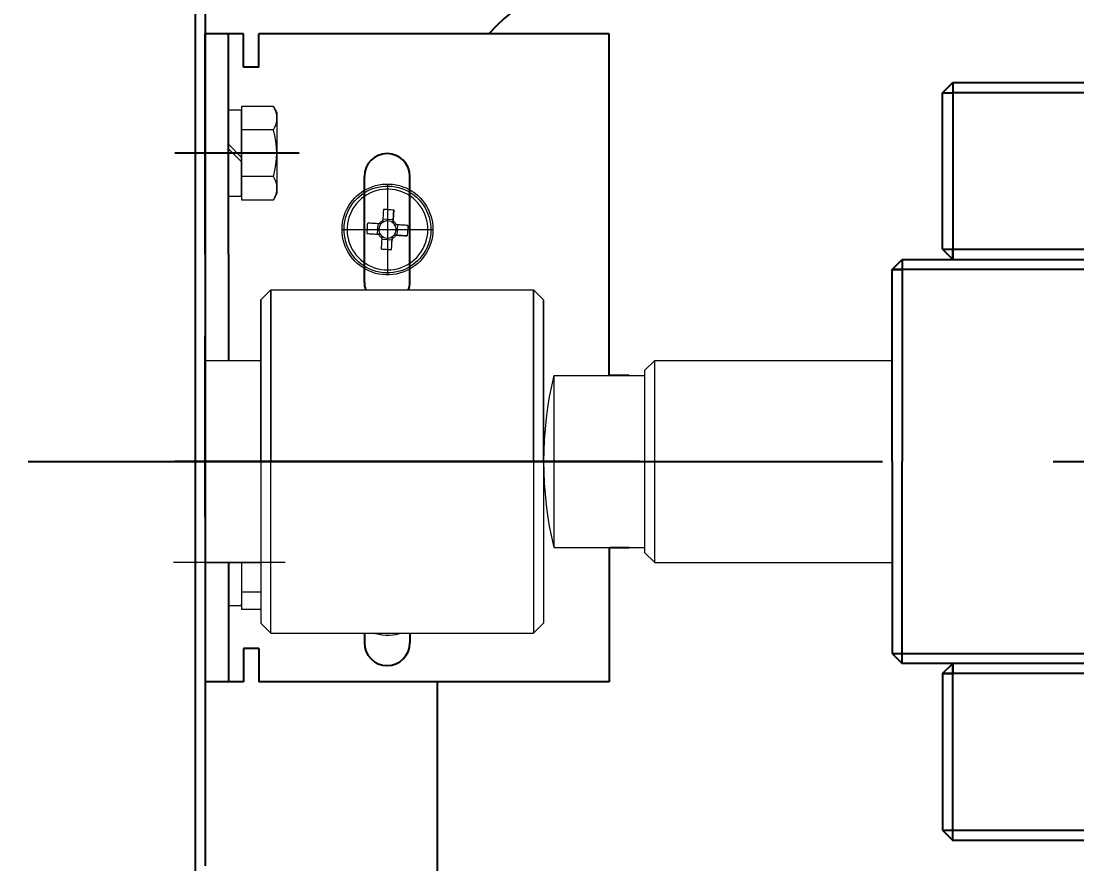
# Model space of a CAD drawing. Extents: x 4154 to 4364, y 2392 to 2546.
# Drawn here: x 4213.81 to 4222.05, y 2503.02 to 2509.6 of the extents above; entities that cross this region are included whole.
import ezdxf

# ---------------------------------------------------------------- set-up
doc = ezdxf.new("R2010")
doc.units = 0
doc.header["$LTSCALE"] = 1.5
doc.header["$MEASUREMENT"] = 0
doc.header["$PDSIZE"] = -1
doc.linetypes.add('CENTER', pattern=[10.16, 6.35, -1.27, 1.27, -1.27])
doc.linetypes.add('HIDDEN', pattern=[4.5, 3, -1.5])
doc.layers.get('0').update_dxf_attribs({"color": 2})
for name, color, linetype in [('1', 7, 'Continuous'), ('hl', 2, 'HIDDEN'), ('SL', 7, 'Continuous')]:
    doc.layers.add(name, color=color, linetype=linetype)
doc.styles.add('KWHS', font='ROMANS', dxfattribs={"bigfont": 'GHS'})
doc.styles.get("Standard").update_dxf_attribs({"font": 'romans.shx', "width": 0.9})
doc.dimstyles.get("Standard").update_dxf_attribs({"dimtxt": 0.18, "dimasz": 0.18, "dimexe": 0.18, "dimexo": 0.0625, "dimgap": 0.09, "dimtad": 0, "dimtih": 1, "dimtoh": 1, "dimdec": 4, "dimzin": 0, "dimdsep": 46, "dimtxsty": 'Standard', "dimcen": 0.09, "dimadec": 0, "dimazin": 0, "dimtfac": 1, "dimtdec": 4, "dimtofl": 0, "dimtmove": 0, "dimatfit": 0, "dimfxl": 1, "dimtolj": 1, "dimtzin": 0, "dimarcsym": 0})

# ---------------------------------------------------------------- blocks, each defined once
blk = doc.blocks.new('*D55')
at = {"layer": '1', "color": 1, "linetype": 'Continuous', "lineweight": 0}
for p, q in [((4171.6894, 2507.3688), (4171.6894, 2529.363)), ((4238.7834, 2507.3688), (4238.7834, 2529.363)), ((4173.1894, 2528.863), (4237.2834, 2528.863))]:
    blk.add_line(p, q, dxfattribs=at)
at = {"layer": '1', "color": 1, "linetype": 'Continuous'}
for points in [[(4173.1894, 2529.113), (4173.1894, 2528.613), (4171.6894, 2528.863)], [(4237.2834, 2529.113), (4237.2834, 2528.613), (4238.7834, 2528.863)]]:
    blk.add_solid(points, dxfattribs=at)
at = {"layer": 'Defpoints', "color": 0, "linetype": 'Continuous'}
for p in [(4238.7834, 2528.863), (4171.6894, 2506.8688), (4238.7834, 2506.8688)]:
    blk.add_point(p, dxfattribs=at)
at = {"layer": '1', "color": 1, "linetype": 'Continuous', "insert": (4205.2364, 2530.113), "char_height": 1.5, "attachment_point": 5, "style": 'KWHS'}
blk.add_mtext('\\A1;851', dxfattribs=at)

msp = doc.modelspace()

# ---------------------------------------------------------------- linework, layer by layer
at = {"color": 7, "linetype": 'Continuous'}
for p, q in [((4215.17045, 2509.79636), (4215.17045, 2509.41725)), ((4215.24929, 2509.69456), (4215.24929, 2509.31364)), ((4215.54889, 2509.496), (4215.24929, 2509.496)), ((4215.24929, 2507.77664), (4215.24929, 2509.496)), ((4215.43063, 2507.77664), (4215.43063, 2509.496)), ((4215.54889, 2509.23582), (4215.54889, 2509.496)), ((4218.40295, 2509.496), (4215.66715, 2509.496)), ((4215.66715, 2509.23582), (4215.66715, 2509.496)), ((4218.40295, 2506.96794), (4218.40295, 2509.496)), ((4215.17045, 2509.41725), (4215.17045, 2509.02503)), ((4215.24929, 2509.31364), (4215.24929, 2508.91977)), ((4215.66715, 2509.23582), (4215.54889, 2509.23582)), ((4221.00471, 2509.03694), (4221.08355, 2509.11579)), ((4221.00471, 2509.03694), (4221.08355, 2509.11579)), ((4221.08355, 2509.11579), (4225.26215, 2509.11579)), ((4221.08355, 2509.11579), (4221.08355, 2509.03694)), ((4221.08355, 2509.11579), (4221.08355, 2509.03694)), ((4215.17045, 2509.02503), (4215.17045, 2508.62126)), ((4221.00471, 2509.03694), (4221.08355, 2509.03694)), ((4221.00471, 2507.93379), (4221.00471, 2509.03694)), ((4221.00471, 2507.81489), (4221.00471, 2509.03694)), ((4221.00471, 2509.03694), (4221.08355, 2509.03694)), ((4225.26215, 2509.03694), (4221.08355, 2509.03694)), ((4221.08355, 2509.03694), (4221.08355, 2507.93379)), ((4221.08355, 2509.03694), (4221.08355, 2507.73605)), ((4215.24929, 2508.91977), (4215.24929, 2508.51455)), ((4215.17045, 2508.62126), (4215.17045, 2508.20758)), ((4215.24929, 2508.51455), (4215.24929, 2508.09965)), ((4216.49105, 2507.55632), (4216.49105, 2508.38415)), ((4216.84583, 2507.55632), (4216.84583, 2508.38415)), ((4215.17045, 2508.20758), (4215.17045, 2507.78565)), ((4215.24929, 2508.1145), (4215.24929, 2507.13687)), ((4215.24929, 2508.1145), (4215.24929, 2507.13687)), ((4215.24929, 2508.09965), (4215.24929, 2507.67678)), ((4215.17045, 2507.78565), (4215.17045, 2507.35717)), ((4215.24929, 2507.77664), (4215.24929, 2506.96794)), ((4215.43063, 2507.77664), (4215.43063, 2506.94765)), ((4221.00471, 2507.81489), (4221.08355, 2507.81489)), ((4221.00471, 2507.81489), (4221.08355, 2507.73605)), ((4221.08355, 2507.81489), (4225.26215, 2507.8149)), ((4221.08355, 2507.73605), (4221.08355, 2507.81489)), ((4220.61051, 2507.65721), (4220.68935, 2507.73605)), ((4220.68935, 2507.73605), (4225.26215, 2507.73606)), ((4220.68935, 2507.73605), (4220.68935, 2507.65721)), ((4215.24929, 2507.67678), (4215.24929, 2507.24767)), ((4220.61051, 2506.15923), (4220.61051, 2507.65721)), ((4220.61051, 2507.65721), (4220.68935, 2507.65721)), ((4225.34099, 2507.65722), (4220.61052, 2507.65722)), ((4220.68935, 2507.65721), (4220.68935, 2506.15923)), ((4215.17045, 2507.35717), (4215.17045, 2506.92387)), ((4215.24929, 2507.24767), (4215.24929, 2506.81409)), ((4215.24929, 2506.15923), (4215.24929, 2507.13687)), ((4215.24929, 2506.15923), (4215.24929, 2507.13687)), ((4215.24929, 2506.15923), (4215.24929, 2506.96794)), ((4215.24929, 2506.94765), (4215.24929, 2505.37082)), ((4215.24929, 2506.94765), (4215.24929, 2505.37082)), ((4218.40295, 2506.82939), (4218.40295, 2506.96794)), ((4218.40295, 2506.82939), (4218.40295, 2506.96794)), ((4215.17045, 2506.92387), (4215.17045, 2506.48749)), ((4215.24929, 2506.81409), (4215.24929, 2506.37782)), ((4218.55772, 2506.82939), (4218.40646, 2506.82939)), ((4215.24929, 2506.57808), (4215.24929, 2506.59286)), ((4215.24929, 2506.59286), (4215.24929, 2506.57808)), ((4215.24929, 2506.53476), (4215.24929, 2506.57808)), ((4215.24929, 2506.57808), (4215.24929, 2506.53476)), ((4215.24929, 2506.46585), (4215.24929, 2506.53476)), ((4215.24929, 2506.53476), (4215.24929, 2506.46585)), ((4215.17045, 2506.48749), (4215.17045, 2506.04978)), ((4215.24929, 2506.37605), (4215.24929, 2506.46585)), ((4215.24929, 2506.46585), (4215.24929, 2506.37605)), ((4215.24929, 2506.37782), (4215.24929, 2505.94065)), ((4215.24929, 2506.27146), (4215.24929, 2506.37605)), ((4215.24929, 2506.37605), (4215.24929, 2506.27146)), ((4215.24929, 2506.15923), (4215.24929, 2506.27146)), ((4215.24929, 2506.27146), (4215.24929, 2506.15923)), ((4215.24929, 2506.15923), (4215.24929, 2504.43988)), ((4215.24929, 2506.047), (4215.24929, 2506.15923)), ((4215.24929, 2506.15923), (4215.24929, 2506.047)), ((4220.61051, 2506.15923), (4220.61051, 2504.66126)), ((4220.68935, 2504.66126), (4220.68935, 2506.15923)), ((4215.17045, 2506.04978), (4215.17045, 2505.61252)), ((4215.24929, 2505.94242), (4215.24929, 2506.047)), ((4215.24929, 2506.047), (4215.24929, 2505.94242)), ((4215.24929, 2505.85261), (4215.24929, 2505.94242)), ((4215.24929, 2505.94242), (4215.24929, 2505.85261)), ((4215.24929, 2505.94065), (4215.24929, 2505.50438)), ((4215.24929, 2505.7837), (4215.24929, 2505.85261)), ((4215.24929, 2505.85261), (4215.24929, 2505.7837)), ((4215.24929, 2505.74038), (4215.24929, 2505.7837)), ((4215.24929, 2505.7837), (4215.24929, 2505.74038)), ((4215.24929, 2505.7256), (4215.24929, 2505.74038)), ((4215.24929, 2505.74038), (4215.24929, 2505.7256)), ((4215.17045, 2505.61252), (4215.17045, 2505.17746)), ((4215.24929, 2505.50438), (4215.24929, 2505.0708)), ((4218.40295, 2505.48908), (4218.40295, 2504.43988)), ((4218.40646, 2505.48908), (4218.55772, 2505.48908)), ((4215.43063, 2505.37082), (4215.43063, 2504.43988)), ((4215.17045, 2505.17746), (4215.17045, 2504.74635)), ((4215.24929, 2505.0708), (4215.24929, 2504.64169)), ((4216.49105, 2504.81893), (4216.49105, 2504.74403)), ((4216.49105, 2504.81893), (4216.49105, 2504.74403)), ((4216.84583, 2504.81893), (4216.84583, 2504.74403)), ((4216.84583, 2504.81893), (4216.84583, 2504.74403)), ((4215.17045, 2504.74635), (4215.17045, 2504.32093)), ((4215.24929, 2504.64169), (4215.24929, 2504.21882)), ((4215.54889, 2504.70005), (4215.54889, 2504.43988)), ((4215.66715, 2504.70005), (4215.54889, 2504.70005)), ((4215.66715, 2504.70005), (4215.66715, 2504.43988)), ((4220.61051, 2504.66126), (4220.68935, 2504.66126)), ((4220.61051, 2504.66126), (4220.68935, 2504.58242)), ((4220.68935, 2504.66126), (4225.34099, 2504.66125)), ((4220.68935, 2504.58242), (4220.68935, 2504.66126)), ((4225.26215, 2504.58241), (4220.68935, 2504.58242)), ((4221.00471, 2504.50358), (4221.08355, 2504.58242)), ((4221.08355, 2503.28153), (4221.08355, 2504.58242)), ((4221.08355, 2504.58242), (4221.08355, 2504.50358)), ((4225.26215, 2504.50357), (4221.00471, 2504.50358)), ((4221.00471, 2504.50358), (4221.08355, 2504.50358)), ((4221.00471, 2504.50358), (4221.00471, 2503.28153)), ((4215.54889, 2504.43988), (4215.24929, 2504.43988)), ((4218.40295, 2504.43988), (4215.66715, 2504.43988)), ((4217.06264, 2499.6154), (4217.06264, 2504.43988)), ((4215.17045, 2504.32093), (4215.17045, 2503.90292)), ((4215.24929, 2504.21882), (4215.24929, 2503.80392)), ((4215.17045, 2503.90292), (4215.17045, 2503.49399)), ((4215.24929, 2503.80392), (4215.24929, 2503.3987)), ((4215.17045, 2503.49399), (4215.17045, 2503.09579)), ((4215.24929, 2503.3987), (4215.24929, 2503.00483)), ((4221.00471, 2503.28153), (4221.08355, 2503.20268)), ((4221.00471, 2503.28153), (4221.08355, 2503.28153)), ((4221.08355, 2503.28153), (4225.26215, 2503.28153)), ((4221.08355, 2503.20268), (4221.08355, 2503.28153)), ((4225.26215, 2503.20268), (4221.08355, 2503.20268)), ((4215.17045, 2503.09579), (4215.17045, 2502.70993))]:
    msp.add_line(p, q, dxfattribs=at)
at = {"color": 7, "linetype": 'Continuous', "lineweight": 15}
for p, q in [((4215.78088, 2508.92983), (4215.53312, 2508.92983)), ((4215.53312, 2508.92983), (4215.53312, 2508.20151)), ((4215.78088, 2508.92983), (4215.80907, 2508.88103)), ((4215.53312, 2508.90074), (4215.43063, 2508.90074)), ((4215.43063, 2508.90074), (4215.43063, 2508.23059)), ((4215.53312, 2508.23059), (4215.53312, 2508.90074)), ((4215.80907, 2508.88103), (4215.80907, 2508.2503)), ((4215.78088, 2508.74776), (4215.53312, 2508.74776)), ((4215.53312, 2508.5315), (4215.43063, 2508.634)), ((4215.53312, 2508.49734), (4215.43063, 2508.59983)), ((4215.78088, 2508.38358), (4215.53312, 2508.38358)), ((4216.45623, 2508.25152), (4216.47845, 2508.26717)), ((4216.45623, 2508.25149), (4216.47845, 2508.26713)), ((4216.47845, 2508.26717), (4216.50181, 2508.28106)), ((4216.47845, 2508.26713), (4216.50181, 2508.28103)), ((4216.47893, 2508.24847), (4216.50142, 2508.26272)), ((4216.50142, 2508.26272), (4216.52496, 2508.27515)), ((4216.50181, 2508.28106), (4216.52616, 2508.29313)), ((4216.50181, 2508.28103), (4216.52616, 2508.2931)), ((4216.52496, 2508.27515), (4216.5494, 2508.2857)), ((4216.52616, 2508.29313), (4216.55137, 2508.3033)), ((4216.52616, 2508.2931), (4216.55137, 2508.30327)), ((4216.55706, 2508.2633), (4216.53349, 2508.253)), ((4216.55706, 2508.26321), (4216.53349, 2508.25292)), ((4216.5494, 2508.2857), (4216.57459, 2508.2943)), ((4216.55137, 2508.3033), (4216.57727, 2508.31151)), ((4216.55137, 2508.30327), (4216.57727, 2508.31148)), ((4216.5814, 2508.27165), (4216.55706, 2508.2633)), ((4216.5814, 2508.27156), (4216.55706, 2508.26321)), ((4216.57459, 2508.2943), (4216.60038, 2508.30089)), ((4216.57727, 2508.31151), (4216.60374, 2508.31772)), ((4216.57727, 2508.31148), (4216.60374, 2508.31768)), ((4216.60633, 2508.27798), (4216.5814, 2508.27165)), ((4216.60633, 2508.27789), (4216.5814, 2508.27156)), ((4216.60038, 2508.30089), (4216.62661, 2508.30544)), ((4216.60374, 2508.31772), (4216.63059, 2508.32188)), ((4216.60374, 2508.31768), (4216.63059, 2508.32184)), ((4216.6317, 2508.28226), (4216.60633, 2508.27798)), ((4216.6317, 2508.28217), (4216.60633, 2508.27789)), ((4216.62661, 2508.30544), (4216.65311, 2508.30792)), ((4216.63059, 2508.32188), (4216.65769, 2508.32397)), ((4216.63059, 2508.32184), (4216.65769, 2508.32393)), ((4216.65733, 2508.28445), (4216.6317, 2508.28226)), ((4216.65733, 2508.28436), (4216.6317, 2508.28217)), ((4216.65311, 2508.30792), (4216.67973, 2508.30832)), ((4216.68306, 2508.28455), (4216.65733, 2508.28445)), ((4216.68306, 2508.28446), (4216.65733, 2508.28436)), ((4216.65769, 2508.32397), (4216.68487, 2508.32398)), ((4216.65769, 2508.32393), (4216.68487, 2508.32394)), ((4216.67973, 2508.30832), (4216.70629, 2508.30662)), ((4216.70871, 2508.28255), (4216.68306, 2508.28455)), ((4216.70871, 2508.28247), (4216.68306, 2508.28446)), ((4216.68487, 2508.32398), (4216.71197, 2508.32191)), ((4216.68487, 2508.32394), (4216.71197, 2508.32187)), ((4216.70629, 2508.30662), (4216.73264, 2508.30284)), ((4216.73411, 2508.27847), (4216.70871, 2508.28255)), ((4216.73411, 2508.27839), (4216.70871, 2508.28247)), ((4216.71197, 2508.32191), (4216.73883, 2508.31777)), ((4216.71197, 2508.32187), (4216.73883, 2508.31774)), ((4216.73264, 2508.30284), (4216.75862, 2508.29701)), ((4216.75909, 2508.27233), (4216.73411, 2508.27847)), ((4216.75909, 2508.27225), (4216.73411, 2508.27839)), ((4216.73883, 2508.31777), (4216.7653, 2508.31159)), ((4216.73883, 2508.31774), (4216.7653, 2508.31155)), ((4216.75862, 2508.29701), (4216.78405, 2508.28916)), ((4216.78349, 2508.26418), (4216.75909, 2508.27233)), ((4216.78349, 2508.26409), (4216.75909, 2508.27225)), ((4216.7653, 2508.31159), (4216.79121, 2508.3034)), ((4216.7653, 2508.31155), (4216.79121, 2508.30336)), ((4216.80715, 2508.25406), (4216.78349, 2508.26418)), ((4216.80715, 2508.25398), (4216.78349, 2508.26409)), ((4216.78405, 2508.28916), (4216.80879, 2508.27934)), ((4216.79121, 2508.3034), (4216.81642, 2508.29325)), ((4216.79121, 2508.30336), (4216.81642, 2508.29321)), ((4216.80879, 2508.27934), (4216.83269, 2508.26761)), ((4216.81642, 2508.29325), (4216.84079, 2508.2812)), ((4216.81642, 2508.29321), (4216.84079, 2508.28116)), ((4216.83269, 2508.26761), (4216.85559, 2508.25403)), ((4216.84079, 2508.2812), (4216.86415, 2508.26732)), ((4216.84079, 2508.28116), (4216.86415, 2508.26728)), ((4216.86415, 2508.26732), (4216.88639, 2508.25169)), ((4216.86415, 2508.26728), (4216.88639, 2508.25166)), ((4215.43063, 2508.23059), (4215.53312, 2508.23059)), ((4215.53312, 2508.20151), (4215.78088, 2508.20151)), ((4215.80907, 2508.2503), (4215.78088, 2508.20151)), ((4216.38115, 2508.17345), (4216.39762, 2508.19507)), ((4216.38115, 2508.17341), (4216.39762, 2508.19504)), ((4216.39762, 2508.19507), (4216.41569, 2508.21537)), ((4216.39762, 2508.19504), (4216.41569, 2508.21533)), ((4216.40211, 2508.17533), (4216.4191, 2508.19583)), ((4216.41569, 2508.21537), (4216.43527, 2508.23422)), ((4216.41569, 2508.21533), (4216.43527, 2508.23419)), ((4216.4191, 2508.19583), (4216.43765, 2508.21493)), ((4216.44984, 2508.1938), (4216.43228, 2508.175)), ((4216.44984, 2508.19372), (4216.43228, 2508.17491)), ((4216.43527, 2508.23422), (4216.45623, 2508.25152)), ((4216.43527, 2508.23419), (4216.45623, 2508.25149)), ((4216.43765, 2508.21493), (4216.45763, 2508.23251)), ((4216.46886, 2508.21112), (4216.44984, 2508.1938)), ((4216.46886, 2508.21103), (4216.44984, 2508.19372)), ((4216.45763, 2508.23251), (4216.47893, 2508.24847)), ((4216.48924, 2508.22682), (4216.46886, 2508.21112)), ((4216.48924, 2508.22674), (4216.46886, 2508.21103)), ((4216.51083, 2508.24082), (4216.48924, 2508.22682)), ((4216.51083, 2508.24073), (4216.48924, 2508.22674)), ((4216.53349, 2508.253), (4216.51083, 2508.24082)), ((4216.53349, 2508.25292), (4216.51083, 2508.24073)), ((4216.8299, 2508.24205), (4216.80715, 2508.25406)), ((4216.8299, 2508.24197), (4216.80715, 2508.25398)), ((4216.8516, 2508.22823), (4216.8299, 2508.24205)), ((4216.8516, 2508.22814), (4216.8299, 2508.24197)), ((4216.87209, 2508.21268), (4216.8516, 2508.22823)), ((4216.87209, 2508.21259), (4216.8516, 2508.22814)), ((4216.85559, 2508.25403), (4216.87735, 2508.23871)), ((4216.89125, 2508.19552), (4216.87209, 2508.21268)), ((4216.89125, 2508.19543), (4216.87209, 2508.21259)), ((4216.87735, 2508.23871), (4216.89785, 2508.22172)), ((4216.88639, 2508.25169), (4216.90736, 2508.23441)), ((4216.88639, 2508.25166), (4216.90736, 2508.23437)), ((4216.90895, 2508.17684), (4216.89125, 2508.19552)), ((4216.90895, 2508.17676), (4216.89125, 2508.19543)), ((4216.89785, 2508.22172), (4216.91694, 2508.20318)), ((4216.90736, 2508.23441), (4216.92695, 2508.21557)), ((4216.90736, 2508.23437), (4216.92695, 2508.21553)), ((4216.92507, 2508.15679), (4216.90895, 2508.17684)), ((4216.92507, 2508.15671), (4216.90895, 2508.17676)), ((4216.91694, 2508.20318), (4216.93453, 2508.18319)), ((4216.92695, 2508.21557), (4216.94504, 2508.19528)), ((4216.92695, 2508.21553), (4216.94504, 2508.19525)), ((4216.93453, 2508.18319), (4216.95049, 2508.16189)), ((4216.94504, 2508.19528), (4216.96153, 2508.17368)), ((4216.94504, 2508.19525), (4216.96153, 2508.17364)), ((4216.33313, 2508.07636), (4216.3423, 2508.10194)), ((4216.33313, 2508.07633), (4216.3423, 2508.10191)), ((4216.3423, 2508.10194), (4216.35341, 2508.12675)), ((4216.3423, 2508.10191), (4216.35341, 2508.12671)), ((4216.35166, 2508.08203), (4216.36148, 2508.10678)), ((4216.35341, 2508.12675), (4216.36639, 2508.15063)), ((4216.35341, 2508.12671), (4216.36639, 2508.1506)), ((4216.36148, 2508.10678), (4216.37322, 2508.13067)), ((4216.36639, 2508.15063), (4216.38115, 2508.17345)), ((4216.36639, 2508.1506), (4216.38115, 2508.17341)), ((4216.37322, 2508.13067), (4216.38679, 2508.15357)), ((4216.38958, 2508.11091), (4216.37899, 2508.08747)), ((4216.38958, 2508.11082), (4216.37899, 2508.08738)), ((4216.38679, 2508.15357), (4216.40211, 2508.17533)), ((4216.40206, 2508.13341), (4216.38958, 2508.11091)), ((4216.40206, 2508.13332), (4216.38958, 2508.11082)), ((4216.41632, 2508.15482), (4216.40206, 2508.13341)), ((4216.41632, 2508.15473), (4216.40206, 2508.13332)), ((4216.43228, 2508.175), (4216.41632, 2508.15482)), ((4216.43228, 2508.17491), (4216.41632, 2508.15473)), ((4216.63798, 2508.09524), (4216.63735, 2508.08426)), ((4216.63861, 2508.10615), (4216.63798, 2508.09524)), ((4216.63923, 2508.117), (4216.63861, 2508.10615)), ((4216.63985, 2508.12778), (4216.63923, 2508.117)), ((4216.63985, 2508.12778), (4216.64998, 2508.12751)), ((4216.64998, 2508.12751), (4216.66013, 2508.12716)), ((4216.66013, 2508.12716), (4216.67028, 2508.12671)), ((4216.67028, 2508.12671), (4216.68042, 2508.12618)), ((4216.68042, 2508.12618), (4216.69057, 2508.12555)), ((4216.69057, 2508.12555), (4216.7007, 2508.12483)), ((4216.7007, 2508.12483), (4216.71082, 2508.12402)), ((4216.71082, 2508.12402), (4216.72092, 2508.12313)), ((4216.72092, 2508.12313), (4216.7164, 2508.04443)), ((4216.71905, 2508.09058), (4216.71968, 2508.1015)), ((4216.71968, 2508.1015), (4216.7203, 2508.11235)), ((4216.7203, 2508.11235), (4216.72092, 2508.12313)), ((4216.9395, 2508.13549), (4216.92507, 2508.15679)), ((4216.9395, 2508.13541), (4216.92507, 2508.15671)), ((4216.95215, 2508.11309), (4216.9395, 2508.13549)), ((4216.95215, 2508.113), (4216.9395, 2508.13541)), ((4216.95049, 2508.16189), (4216.96473, 2508.1394)), ((4216.96293, 2508.08973), (4216.95215, 2508.11309)), ((4216.96293, 2508.08964), (4216.95215, 2508.113)), ((4216.96153, 2508.17368), (4216.97631, 2508.15087)), ((4216.96153, 2508.17364), (4216.97631, 2508.15083)), ((4216.96473, 2508.1394), (4216.97717, 2508.11586)), ((4216.97631, 2508.15087), (4216.9893, 2508.127)), ((4216.97631, 2508.15083), (4216.9893, 2508.12696)), ((4216.97717, 2508.11586), (4216.98772, 2508.09142)), ((4216.9893, 2508.127), (4217.00043, 2508.1022)), ((4216.9893, 2508.12696), (4217.00043, 2508.10217)), ((4217.00043, 2508.1022), (4217.00963, 2508.07663)), ((4217.00043, 2508.10217), (4217.00963, 2508.07659)), ((4216.31766, 2507.99647), (4216.32077, 2508.02347)), ((4216.31766, 2507.99643), (4216.32077, 2508.02343)), ((4216.32077, 2508.02347), (4216.32593, 2508.05015)), ((4216.32077, 2508.02343), (4216.32593, 2508.05012)), ((4216.32593, 2508.05015), (4216.33313, 2508.07636)), ((4216.32593, 2508.05012), (4216.33313, 2508.07633)), ((4216.3342, 2508.00428), (4216.33798, 2508.03063)), ((4216.33798, 2508.03063), (4216.34381, 2508.0566)), ((4216.34381, 2508.0566), (4216.35166, 2508.08203)), ((4216.35909, 2508.01307), (4216.35657, 2507.98747)), ((4216.35909, 2508.01298), (4216.35657, 2507.98738)), ((4216.36369, 2508.03838), (4216.35909, 2508.01307)), ((4216.36369, 2508.0383), (4216.35909, 2508.01298)), ((4216.37034, 2508.06324), (4216.36369, 2508.03838)), ((4216.37034, 2508.06315), (4216.36369, 2508.0383)), ((4216.37899, 2508.08747), (4216.37034, 2508.06324)), ((4216.37899, 2508.08738), (4216.37034, 2508.06315)), ((4216.51664, 2508.00864), (4216.51754, 2508.01874)), ((4216.52831, 2508.01812), (4216.51754, 2508.01874)), ((4216.53916, 2508.0175), (4216.52831, 2508.01812)), ((4216.55007, 2508.01687), (4216.53916, 2508.0175)), ((4216.56105, 2508.01624), (4216.55007, 2508.01687)), ((4216.57208, 2508.0156), (4216.56105, 2508.01624)), ((4216.58315, 2508.01497), (4216.57208, 2508.0156)), ((4216.59428, 2508.01433), (4216.58315, 2508.01497)), ((4216.59634, 2508.01421), (4216.59169, 2507.93326)), ((4216.60544, 2508.01369), (4216.59428, 2508.01433)), ((4216.60834, 2508.01772), (4216.60544, 2508.01369)), ((4216.60709, 2508.01361), (4216.60544, 2508.01369)), ((4216.61933, 2508.01301), (4216.60709, 2508.01361)), ((4216.61149, 2508.02156), (4216.60834, 2508.01772)), ((4216.61487, 2508.0252), (4216.61149, 2508.02156)), ((4216.62042, 2508.01295), (4216.61404, 2508.00413)), ((4216.61848, 2508.02862), (4216.61487, 2508.0252)), ((4216.62229, 2508.03181), (4216.61848, 2508.02862)), ((4216.62042, 2508.01295), (4216.61933, 2508.01301)), ((4216.62192, 2508.01466), (4216.62042, 2508.01295)), ((4216.62349, 2508.01631), (4216.62192, 2508.01466)), ((4216.62629, 2508.03475), (4216.62229, 2508.03181)), ((4216.6251, 2508.0179), (4216.62349, 2508.01631)), ((4216.62677, 2508.01944), (4216.6251, 2508.0179)), ((4216.63047, 2508.03744), (4216.62629, 2508.03475)), ((4216.62849, 2508.02092), (4216.62677, 2508.01944)), ((4216.63026, 2508.02235), (4216.62849, 2508.02092)), ((4216.63208, 2508.02371), (4216.63026, 2508.02235)), ((4216.6348, 2508.03986), (4216.63047, 2508.03744)), ((4216.63394, 2508.02501), (4216.63208, 2508.02371)), ((4216.64344, 2508.03034), (4216.63394, 2508.02501)), ((4216.63401, 2508.02609), (4216.63394, 2508.02501)), ((4216.63471, 2508.03823), (4216.63401, 2508.02609)), ((4216.6348, 2508.03986), (4216.63471, 2508.03823)), ((4216.63544, 2508.05103), (4216.6348, 2508.03986)), ((4216.7164, 2508.04443), (4216.63533, 2508.04908)), ((4216.63608, 2508.06215), (4216.63544, 2508.05103)), ((4216.63672, 2508.07323), (4216.63608, 2508.06215)), ((4216.63735, 2508.08426), (4216.63672, 2508.07323)), ((4216.65367, 2508.03406), (4216.64344, 2508.03034)), ((4216.66438, 2508.03608), (4216.65367, 2508.03406)), ((4216.67526, 2508.03634), (4216.66438, 2508.03608)), ((4216.68605, 2508.03484), (4216.67526, 2508.03634)), ((4216.69645, 2508.03161), (4216.68605, 2508.03484)), ((4216.70619, 2508.02674), (4216.69645, 2508.03161)), ((4216.71502, 2508.02036), (4216.70619, 2508.02674)), ((4216.7164, 2508.04443), (4216.71502, 2508.02036)), ((4216.71502, 2508.02036), (4216.71508, 2508.02144)), ((4216.71672, 2508.01885), (4216.71502, 2508.02036)), ((4216.71508, 2508.02144), (4216.71578, 2508.03358)), ((4216.71578, 2508.03358), (4216.71588, 2508.03521)), ((4216.71588, 2508.03521), (4216.71652, 2508.04637)), ((4216.71991, 2508.03231), (4216.71588, 2508.03521)), ((4216.71652, 2508.04637), (4216.71715, 2508.0575)), ((4216.71837, 2508.01729), (4216.71672, 2508.01885)), ((4216.71715, 2508.0575), (4216.71779, 2508.06858)), ((4216.71779, 2508.06858), (4216.71842, 2508.07961)), ((4216.71996, 2508.01567), (4216.71837, 2508.01729)), ((4216.71842, 2508.07961), (4216.71905, 2508.09058)), ((4216.72375, 2508.02916), (4216.71991, 2508.03231)), ((4216.7215, 2508.01401), (4216.71996, 2508.01567)), ((4216.72298, 2508.01228), (4216.7215, 2508.01401)), ((4216.72441, 2508.01051), (4216.72298, 2508.01228)), ((4216.72739, 2508.02578), (4216.72375, 2508.02916)), ((4216.73081, 2508.02217), (4216.72739, 2508.02578)), ((4216.734, 2508.01836), (4216.73081, 2508.02217)), ((4216.73694, 2508.01436), (4216.734, 2508.01836)), ((4216.73963, 2508.01018), (4216.73694, 2508.01436)), ((4216.97176, 2508.06557), (4216.96293, 2508.08973)), ((4216.97176, 2508.06548), (4216.96293, 2508.08964)), ((4216.9786, 2508.04077), (4216.97176, 2508.06557)), ((4216.9786, 2508.04068), (4216.97176, 2508.06548)), ((4216.9834, 2508.01549), (4216.9786, 2508.04077)), ((4216.9834, 2508.01541), (4216.9786, 2508.04068)), ((4216.98612, 2507.98991), (4216.9834, 2508.01549)), ((4216.98612, 2507.98982), (4216.9834, 2508.01541)), ((4216.98772, 2508.09142), (4216.99632, 2508.06623)), ((4216.99632, 2508.06623), (4217.00291, 2508.04044)), ((4217.00291, 2508.04044), (4217.00746, 2508.01421)), ((4217.00746, 2508.01421), (4217.00994, 2507.98771)), ((4217.00963, 2508.07663), (4217.01684, 2508.05042)), ((4217.00963, 2508.07659), (4217.01684, 2508.05039)), ((4217.01684, 2508.05042), (4217.02203, 2508.02374)), ((4217.01684, 2508.05039), (4217.02203, 2508.02371)), ((4217.02203, 2508.02374), (4217.02515, 2507.99674)), ((4217.02203, 2508.02371), (4217.02515, 2507.99671)), ((4216.31663, 2507.96945), (4216.31766, 2507.99647)), ((4216.31663, 2507.96927), (4216.31766, 2507.99643)), ((4216.31663, 2507.96945), (4216.31663, 2507.96945)), ((4216.31768, 2507.94212), (4216.31663, 2507.96927)), ((4216.32081, 2507.91512), (4216.31768, 2507.94212)), ((4216.3325, 2507.97771), (4216.3342, 2508.00428)), ((4216.3329, 2507.95109), (4216.3325, 2507.97771)), ((4216.33538, 2507.92459), (4216.3329, 2507.95109)), ((4216.35657, 2507.98747), (4216.35605, 2507.9694)), ((4216.35605, 2507.9694), (4216.35605, 2507.96931)), ((4216.35657, 2507.98738), (4216.35615, 2507.96166)), ((4216.35615, 2507.96166), (4216.35782, 2507.93599)), ((4216.35782, 2507.93599), (4216.36158, 2507.91054)), ((4216.51289, 2507.93767), (4216.51315, 2507.94781)), ((4216.51289, 2507.93767), (4216.59169, 2507.93326)), ((4216.51289, 2507.93767), (4216.52366, 2507.93705)), ((4216.51315, 2507.94781), (4216.5135, 2507.95795)), ((4216.5135, 2507.95795), (4216.51395, 2507.9681)), ((4216.51395, 2507.9681), (4216.51449, 2507.97825)), ((4216.51449, 2507.97825), (4216.51511, 2507.98839)), ((4216.51511, 2507.98839), (4216.51583, 2507.99852)), ((4216.51583, 2507.99852), (4216.51664, 2508.00864)), ((4216.52366, 2507.93705), (4216.53451, 2507.93643)), ((4216.53451, 2507.93643), (4216.54542, 2507.9358)), ((4216.54542, 2507.9358), (4216.55639, 2507.93517)), ((4216.55639, 2507.93517), (4216.56742, 2507.93453)), ((4216.56742, 2507.93453), (4216.5785, 2507.93389)), ((4216.5785, 2507.93389), (4216.58962, 2507.93325)), ((4216.58962, 2507.93325), (4216.60079, 2507.93261)), ((4216.61577, 2507.93188), (4216.59169, 2507.93326)), ((4216.60079, 2507.93261), (4216.60321, 2507.92828)), ((4216.60079, 2507.93261), (4216.60243, 2507.93253)), ((4216.60243, 2507.93253), (4216.61468, 2507.93194)), ((4216.60594, 2507.98399), (4216.60444, 2507.9732)), ((4216.60444, 2507.9732), (4216.6047, 2507.96231)), ((4216.6047, 2507.96231), (4216.60671, 2507.95161)), ((4216.60917, 2507.99439), (4216.60594, 2507.98399)), ((4216.60671, 2507.95161), (4216.61044, 2507.94138)), ((4216.61404, 2508.00413), (4216.60917, 2507.99439)), ((4216.61044, 2507.94138), (4216.61577, 2507.93188)), ((4216.61468, 2507.93194), (4216.61577, 2507.93188)), ((4216.61577, 2507.93188), (4216.61707, 2507.93002)), ((4216.61707, 2507.93002), (4216.61843, 2507.9282)), ((4216.72242, 2507.92576), (4216.7288, 2507.93459)), ((4216.72577, 2508.0087), (4216.72441, 2508.01051)), ((4216.72707, 2508.00683), (4216.72577, 2508.0087)), ((4216.7324, 2507.99734), (4216.72707, 2508.00683)), ((4216.72816, 2508.00676), (4216.72707, 2508.00683)), ((4216.74041, 2508.00596), (4216.72816, 2508.00676)), ((4216.7288, 2507.93459), (4216.73367, 2507.94433)), ((4216.73612, 2507.9871), (4216.7324, 2507.99734)), ((4216.73367, 2507.94433), (4216.7369, 2507.95473)), ((4216.73814, 2507.9764), (4216.73612, 2507.9871)), ((4216.7369, 2507.95473), (4216.7384, 2507.96551)), ((4216.7384, 2507.96551), (4216.73814, 2507.9764)), ((4216.74205, 2508.00585), (4216.73963, 2508.01018)), ((4216.74205, 2508.00585), (4216.74041, 2508.00596)), ((4216.75321, 2508.00521), (4216.74205, 2508.00585)), ((4216.74649, 2507.92438), (4216.75114, 2508.00533)), ((4216.76434, 2508.00457), (4216.75321, 2508.00521)), ((4216.77542, 2508.00394), (4216.76434, 2508.00457)), ((4216.78644, 2508.0033), (4216.77542, 2508.00394)), ((4216.79742, 2508.00268), (4216.78644, 2508.0033)), ((4216.80833, 2508.00205), (4216.79742, 2508.00268)), ((4216.81918, 2508.00143), (4216.80833, 2508.00205)), ((4216.82995, 2508.00082), (4216.81918, 2508.00143)), ((4216.8262, 2507.92984), (4216.8253, 2507.91974)), ((4216.82701, 2507.93996), (4216.8262, 2507.92984)), ((4216.82773, 2507.9501), (4216.82701, 2507.93996)), ((4216.82835, 2507.96024), (4216.82773, 2507.9501)), ((4216.82889, 2507.97038), (4216.82835, 2507.96024)), ((4216.82934, 2507.98053), (4216.82889, 2507.97038)), ((4216.82969, 2507.99068), (4216.82934, 2507.98053)), ((4216.82995, 2508.00082), (4216.82969, 2507.99068)), ((4216.98171, 2507.91294), (4216.98527, 2507.93842)), ((4216.98527, 2507.93842), (4216.98674, 2507.9641)), ((4216.98678, 2507.9694), (4216.98612, 2507.98991)), ((4216.98674, 2507.9641), (4216.98612, 2507.98982)), ((4216.98678, 2507.96931), (4216.98678, 2507.9694)), ((4217.00864, 2507.93453), (4217.00486, 2507.90818)), ((4217.01034, 2507.96109), (4217.00864, 2507.93453)), ((4217.00994, 2507.98771), (4217.01034, 2507.96109)), ((4217.02517, 2507.94239), (4217.02207, 2507.91539)), ((4217.02515, 2507.99674), (4217.02621, 2507.96959)), ((4217.02515, 2507.99671), (4217.02621, 2507.96955)), ((4217.02621, 2507.96955), (4217.02517, 2507.94239)), ((4217.02621, 2507.96959), (4217.02621, 2507.96945)), ((4217.02621, 2507.96945), (4217.02621, 2507.96945)), ((4216.326, 2507.88844), (4216.32081, 2507.91512)), ((4216.33321, 2507.86223), (4216.326, 2507.88844)), ((4216.34241, 2507.83666), (4216.33321, 2507.86223)), ((4216.33993, 2507.89836), (4216.33538, 2507.92459)), ((4216.34652, 2507.87257), (4216.33993, 2507.89836)), ((4216.35512, 2507.84738), (4216.34652, 2507.87257)), ((4216.36567, 2507.82294), (4216.35512, 2507.84738)), ((4216.36158, 2507.91054), (4216.3674, 2507.88548)), ((4216.3674, 2507.88548), (4216.37525, 2507.86097)), ((4216.37525, 2507.86097), (4216.38506, 2507.83719)), ((4216.60321, 2507.92828), (4216.6059, 2507.9241)), ((4216.6059, 2507.9241), (4216.60884, 2507.9201)), ((4216.60884, 2507.9201), (4216.61203, 2507.91629)), ((4216.61203, 2507.91629), (4216.61545, 2507.91268)), ((4216.61545, 2507.91268), (4216.61909, 2507.9093)), ((4216.61843, 2507.9282), (4216.61985, 2507.92643)), ((4216.61909, 2507.9093), (4216.62293, 2507.90615)), ((4216.61985, 2507.92643), (4216.62134, 2507.92471)), ((4216.62134, 2507.92471), (4216.62288, 2507.92304)), ((4216.62288, 2507.92304), (4216.62447, 2507.92143)), ((4216.62293, 2507.90615), (4216.62696, 2507.90325)), ((4216.62379, 2507.84789), (4216.62316, 2507.83698)), ((4216.62442, 2507.85886), (4216.62379, 2507.84789)), ((4216.62505, 2507.86989), (4216.62442, 2507.85886)), ((4216.62447, 2507.92143), (4216.62612, 2507.91986)), ((4216.62568, 2507.88097), (4216.62505, 2507.86989)), ((4216.62632, 2507.89209), (4216.62568, 2507.88097)), ((4216.62612, 2507.91986), (4216.62782, 2507.91836)), ((4216.62696, 2507.90325), (4216.62632, 2507.89209)), ((4216.62645, 2507.89429), (4216.70751, 2507.88963)), ((4216.62706, 2507.90491), (4216.62696, 2507.90325)), ((4216.62776, 2507.91726), (4216.62706, 2507.90491)), ((4216.62782, 2507.91836), (4216.62776, 2507.91726)), ((4216.62782, 2507.91836), (4216.63665, 2507.91198)), ((4216.63665, 2507.91198), (4216.64639, 2507.90711)), ((4216.64639, 2507.90711), (4216.65679, 2507.90388)), ((4216.65679, 2507.90388), (4216.66758, 2507.90237)), ((4216.66758, 2507.90237), (4216.67846, 2507.90264)), ((4216.67846, 2507.90264), (4216.68916, 2507.90465)), ((4216.68916, 2507.90465), (4216.6994, 2507.90838)), ((4216.6994, 2507.90838), (4216.7089, 2507.91371)), ((4216.70299, 2507.81071), (4216.70751, 2507.88963)), ((4216.70486, 2507.84324), (4216.70549, 2507.85421)), ((4216.70549, 2507.85421), (4216.70612, 2507.86524)), ((4216.70612, 2507.86524), (4216.70676, 2507.87631)), ((4216.70676, 2507.87631), (4216.7074, 2507.88744)), ((4216.7074, 2507.88744), (4216.70804, 2507.8986)), ((4216.7089, 2507.91371), (4216.70751, 2507.88963)), ((4216.70804, 2507.8986), (4216.71237, 2507.90102)), ((4216.70804, 2507.8986), (4216.70813, 2507.90026)), ((4216.70813, 2507.90026), (4216.70883, 2507.91261)), ((4216.70883, 2507.91261), (4216.7089, 2507.91371)), ((4216.7089, 2507.91371), (4216.71076, 2507.91501)), ((4216.71076, 2507.91501), (4216.71258, 2507.91637)), ((4216.71237, 2507.90102), (4216.71655, 2507.90371)), ((4216.71258, 2507.91637), (4216.71435, 2507.91779)), ((4216.71435, 2507.91779), (4216.71607, 2507.91928)), ((4216.71607, 2507.91928), (4216.71774, 2507.92082)), ((4216.71655, 2507.90371), (4216.72055, 2507.90665)), ((4216.71774, 2507.92082), (4216.71935, 2507.92241)), ((4216.71935, 2507.92241), (4216.72091, 2507.92406)), ((4216.72055, 2507.90665), (4216.72436, 2507.90984)), ((4216.72091, 2507.92406), (4216.72242, 2507.92576)), ((4216.74649, 2507.92438), (4216.72242, 2507.92576)), ((4216.72242, 2507.92576), (4216.72351, 2507.92569)), ((4216.72351, 2507.92569), (4216.73575, 2507.92488)), ((4216.72436, 2507.90984), (4216.72796, 2507.91326)), ((4216.72796, 2507.91326), (4216.73135, 2507.9169)), ((4216.73135, 2507.9169), (4216.7345, 2507.92074)), ((4216.7345, 2507.92074), (4216.7374, 2507.92477)), ((4216.73575, 2507.92488), (4216.7374, 2507.92477)), ((4216.7374, 2507.92477), (4216.74856, 2507.92413)), ((4216.8253, 2507.91974), (4216.74649, 2507.92438)), ((4216.74856, 2507.92413), (4216.75968, 2507.9235)), ((4216.75968, 2507.9235), (4216.77076, 2507.92286)), ((4216.77076, 2507.92286), (4216.78179, 2507.92223)), ((4216.78179, 2507.92223), (4216.79276, 2507.9216)), ((4216.79276, 2507.9216), (4216.80368, 2507.92098)), ((4216.80368, 2507.92098), (4216.81453, 2507.92036)), ((4216.81453, 2507.92036), (4216.8253, 2507.91974)), ((4216.95879, 2507.83942), (4216.96842, 2507.86328)), ((4216.96842, 2507.86328), (4216.97608, 2507.88784)), ((4216.97608, 2507.88784), (4216.98171, 2507.91294)), ((4216.99118, 2507.85677), (4216.98136, 2507.83203)), ((4216.99903, 2507.8822), (4216.99118, 2507.85677)), ((4217.00486, 2507.90818), (4216.99903, 2507.8822)), ((4217.00971, 2507.8625), (4217.00054, 2507.83692)), ((4217.0169, 2507.88871), (4217.00971, 2507.8625)), ((4217.02207, 2507.91539), (4217.0169, 2507.88871)), ((4216.35353, 2507.81186), (4216.34241, 2507.83666)), ((4216.36653, 2507.78799), (4216.35353, 2507.81186)), ((4216.3781, 2507.7994), (4216.36567, 2507.82294)), ((4216.38131, 2507.76518), (4216.36653, 2507.78799)), ((4216.39235, 2507.77691), (4216.3781, 2507.7994)), ((4216.39779, 2507.74358), (4216.38131, 2507.76518)), ((4216.38506, 2507.83719), (4216.39678, 2507.81429)), ((4216.40831, 2507.75561), (4216.39235, 2507.77691)), ((4216.39678, 2507.81429), (4216.41033, 2507.79242)), ((4216.41033, 2507.79242), (4216.42562, 2507.77173)), ((4216.42562, 2507.77173), (4216.44254, 2507.75235)), ((4216.62254, 2507.82614), (4216.62192, 2507.81536)), ((4216.63202, 2507.81446), (4216.62192, 2507.81536)), ((4216.62316, 2507.83698), (4216.62254, 2507.82614)), ((4216.64214, 2507.81365), (4216.63202, 2507.81446)), ((4216.65227, 2507.81294), (4216.64214, 2507.81365)), ((4216.66241, 2507.81231), (4216.65227, 2507.81294)), ((4216.67256, 2507.81177), (4216.66241, 2507.81231)), ((4216.68271, 2507.81133), (4216.67256, 2507.81177)), ((4216.69285, 2507.81097), (4216.68271, 2507.81133)), ((4216.70299, 2507.81071), (4216.69285, 2507.81097)), ((4216.70299, 2507.81071), (4216.70361, 2507.82148)), ((4216.70361, 2507.82148), (4216.70423, 2507.83233)), ((4216.70423, 2507.83233), (4216.70486, 2507.84324)), ((4216.90197, 2507.75414), (4216.91874, 2507.77364)), ((4216.91874, 2507.77364), (4216.93387, 2507.79445)), ((4216.93387, 2507.79445), (4216.94725, 2507.81643)), ((4216.95605, 2507.78523), (4216.94072, 2507.76347)), ((4216.96169, 2507.76541), (4216.94522, 2507.74379)), ((4216.94725, 2507.81643), (4216.95879, 2507.83942)), ((4216.96962, 2507.80813), (4216.95605, 2507.78523)), ((4216.97645, 2507.78823), (4216.96169, 2507.76541)), ((4216.98136, 2507.83203), (4216.96962, 2507.80813)), ((4216.98943, 2507.81211), (4216.97645, 2507.78823)), ((4217.00054, 2507.83692), (4216.98943, 2507.81211)), ((4216.41588, 2507.72329), (4216.39779, 2507.74358)), ((4216.42589, 2507.73563), (4216.40831, 2507.75561)), ((4216.43547, 2507.70445), (4216.41588, 2507.72329)), ((4216.44499, 2507.71708), (4216.42589, 2507.73563)), ((4216.45645, 2507.68717), (4216.43547, 2507.70445)), ((4216.44254, 2507.75235), (4216.46099, 2507.73442)), ((4216.46549, 2507.7001), (4216.44499, 2507.71708)), ((4216.47869, 2507.67154), (4216.45645, 2507.68717)), ((4216.46099, 2507.73442), (4216.48084, 2507.71805)), ((4216.48725, 2507.68477), (4216.46549, 2507.7001)), ((4216.48084, 2507.71805), (4216.50195, 2507.70335)), ((4216.51015, 2507.6712), (4216.48725, 2507.68477)), ((4216.50195, 2507.70335), (4216.52419, 2507.69042)), ((4216.52419, 2507.69042), (4216.54741, 2507.67935)), ((4216.79767, 2507.68032), (4216.82081, 2507.69157)), ((4216.82081, 2507.69157), (4216.84295, 2507.70467)), ((4216.86391, 2507.69033), (4216.84142, 2507.67609)), ((4216.84295, 2507.70467), (4216.86395, 2507.71954)), ((4216.88521, 2507.70629), (4216.86391, 2507.69033)), ((4216.86395, 2507.71954), (4216.88366, 2507.73606)), ((4216.88661, 2507.68734), (4216.86439, 2507.67169)), ((4216.88366, 2507.73606), (4216.90197, 2507.75414)), ((4216.90519, 2507.72388), (4216.88521, 2507.70629)), ((4216.90757, 2507.70464), (4216.88661, 2507.68734)), ((4216.92374, 2507.74297), (4216.90519, 2507.72388)), ((4216.92715, 2507.72349), (4216.90757, 2507.70464)), ((4216.94072, 2507.76347), (4216.92374, 2507.74297)), ((4216.94522, 2507.74379), (4216.92715, 2507.72349)), ((4216.50205, 2507.65766), (4216.47869, 2507.67154)), ((4216.52641, 2507.64561), (4216.50205, 2507.65766)), ((4216.53405, 2507.65946), (4216.51015, 2507.6712)), ((4216.55163, 2507.63546), (4216.52641, 2507.64561)), ((4216.55879, 2507.64964), (4216.53405, 2507.65946)), ((4216.54741, 2507.67935), (4216.57146, 2507.67021)), ((4216.57754, 2507.62727), (4216.55163, 2507.63546)), ((4216.58422, 2507.64179), (4216.55879, 2507.64964)), ((4216.57146, 2507.67021), (4216.59617, 2507.66306)), ((4216.60401, 2507.62109), (4216.57754, 2507.62727)), ((4216.61019, 2507.63596), (4216.58422, 2507.64179)), ((4216.59617, 2507.66306), (4216.62139, 2507.65794)), ((4216.63087, 2507.61695), (4216.60401, 2507.62109)), ((4216.63654, 2507.63218), (4216.61019, 2507.63596)), ((4216.62139, 2507.65794), (4216.64693, 2507.6549)), ((4216.65797, 2507.61488), (4216.63087, 2507.61695)), ((4216.66311, 2507.63049), (4216.63654, 2507.63218)), ((4216.64693, 2507.6549), (4216.67264, 2507.65395)), ((4216.68515, 2507.61489), (4216.65797, 2507.61488)), ((4216.68973, 2507.63088), (4216.66311, 2507.63049)), ((4216.67264, 2507.65395), (4216.69834, 2507.6551)), ((4216.71225, 2507.61698), (4216.68515, 2507.61489)), ((4216.71623, 2507.63336), (4216.68973, 2507.63088)), ((4216.69834, 2507.6551), (4216.72387, 2507.65834)), ((4216.7391, 2507.62114), (4216.71225, 2507.61698)), ((4216.74246, 2507.63791), (4216.71623, 2507.63336)), ((4216.72387, 2507.65834), (4216.74904, 2507.66365)), ((4216.76556, 2507.62735), (4216.7391, 2507.62114)), ((4216.76825, 2507.64451), (4216.74246, 2507.63791)), ((4216.74904, 2507.66365), (4216.77369, 2507.67099)), ((4216.79147, 2507.63556), (4216.76556, 2507.62735)), ((4216.79344, 2507.6531), (4216.76825, 2507.64451)), ((4216.77369, 2507.67099), (4216.79767, 2507.68032)), ((4216.81668, 2507.64573), (4216.79147, 2507.63556)), ((4216.81788, 2507.66365), (4216.79344, 2507.6531)), ((4216.84103, 2507.6578), (4216.81668, 2507.64573)), ((4216.84142, 2507.67609), (4216.81788, 2507.66365)), ((4216.86439, 2507.67169), (4216.84103, 2507.6578)), ((4215.68292, 2507.4207), (4215.76176, 2507.49954)), ((4215.76176, 2507.49954), (4215.68292, 2507.4207)), ((4215.68292, 2507.4207), (4215.76176, 2507.49954)), ((4215.76176, 2507.49954), (4215.68292, 2507.4207)), ((4215.76176, 2507.49954), (4217.81164, 2507.49954)), ((4215.76176, 2507.49954), (4217.81164, 2507.49954)), ((4215.76176, 2507.49954), (4217.81164, 2507.49954)), ((4215.76176, 2507.49954), (4217.81164, 2507.49954)), ((4215.76176, 2507.49954), (4215.76176, 2506.15923)), ((4215.76176, 2504.81893), (4215.76176, 2507.49954)), ((4215.76176, 2504.81893), (4215.76176, 2507.49954)), ((4215.76176, 2507.49954), (4215.76176, 2506.15923)), ((4217.81164, 2506.15923), (4217.81164, 2507.49954)), ((4217.81164, 2507.49954), (4217.89048, 2507.4207)), ((4217.89048, 2507.4207), (4217.81164, 2507.49954)), ((4217.89048, 2507.4207), (4217.81164, 2507.49954)), ((4217.81164, 2507.49954), (4217.89048, 2507.4207)), ((4217.89048, 2507.4207), (4217.81164, 2507.49954)), ((4217.89048, 2507.4207), (4217.81164, 2507.49954)), ((4217.81164, 2507.49954), (4217.81164, 2504.81893)), ((4217.81164, 2507.49954), (4217.81164, 2504.81893)), ((4217.81164, 2506.15923), (4217.81164, 2507.49954)), ((4215.68292, 2506.15923), (4215.68292, 2507.4207)), ((4215.68292, 2507.4207), (4215.68292, 2505.18843)), ((4215.68292, 2507.4207), (4215.68292, 2504.89777)), ((4215.68292, 2506.15923), (4215.68292, 2507.4207)), ((4217.89048, 2507.4207), (4217.89048, 2504.89777)), ((4217.89048, 2507.4207), (4217.89048, 2504.89777)), ((4217.89048, 2506.15923), (4217.89048, 2507.4207)), ((4217.89048, 2506.15923), (4217.89048, 2507.4207)), ((4215.24929, 2506.94765), (4215.68292, 2506.94765)), ((4215.24929, 2506.94765), (4215.68292, 2506.94765)), ((4215.24929, 2506.94765), (4215.68292, 2506.94765)), ((4215.24929, 2506.94765), (4215.68292, 2506.94765)), ((4218.75773, 2506.94765), (4218.67889, 2506.86881)), ((4218.75773, 2505.37082), (4218.75773, 2506.94765)), ((4218.75773, 2506.94765), (4220.61051, 2506.94765)), ((4217.89048, 2506.86881), (4217.89048, 2505.44966)), ((4217.89048, 2506.86881), (4217.89048, 2505.44966)), ((4218.67889, 2506.86881), (4218.67889, 2505.44966)), ((4217.96932, 2506.82939), (4218.67889, 2506.82939)), ((4217.96932, 2506.82939), (4217.96932, 2505.48908)), ((4217.96932, 2506.82939), (4217.96932, 2505.48908)), ((4215.68292, 2506.15923), (4215.68292, 2504.89777)), ((4215.68292, 2506.15923), (4215.68292, 2504.89777)), ((4215.76176, 2504.81893), (4215.76176, 2506.15923)), ((4215.76176, 2504.81893), (4215.76176, 2506.15923)), ((4217.81164, 2506.15923), (4217.81164, 2504.81893)), ((4217.81164, 2506.15923), (4217.81164, 2504.81893)), ((4217.89048, 2506.15923), (4217.89048, 2504.89777)), ((4217.89048, 2506.15923), (4217.89048, 2504.89777)), ((4217.96932, 2505.48908), (4218.67889, 2505.48908)), ((4218.75773, 2505.37082), (4218.67889, 2505.44966)), ((4215.68292, 2505.37082), (4215.24929, 2505.37082)), ((4215.68292, 2505.37082), (4215.24929, 2505.37082)), ((4215.24929, 2505.37082), (4215.68292, 2505.37082)), ((4215.24929, 2505.37082), (4215.68292, 2505.37082)), ((4215.53312, 2505.37082), (4215.53312, 2505.00605)), ((4218.75773, 2505.37082), (4220.61051, 2505.37082)), ((4215.68292, 2505.13981), (4215.53592, 2505.13981)), ((4215.53312, 2505.03513), (4215.53312, 2505.04757)), ((4215.43063, 2505.03513), (4215.53312, 2505.03513)), ((4215.53312, 2505.00605), (4215.68292, 2505.00605)), ((4215.68292, 2505.03513), (4215.68292, 2504.89777)), ((4215.76176, 2504.81893), (4215.68292, 2504.89777)), ((4215.76176, 2504.81893), (4215.68292, 2504.89777)), ((4215.76176, 2504.81893), (4215.68292, 2504.89777)), ((4215.76176, 2504.81893), (4215.68292, 2504.89777)), ((4217.89048, 2504.89777), (4217.81164, 2504.81893)), ((4217.89048, 2504.89777), (4217.81164, 2504.81893)), ((4217.89048, 2504.89777), (4217.81164, 2504.81893)), ((4217.89048, 2504.89777), (4217.81164, 2504.81893)), ((4217.89048, 2504.89777), (4217.81164, 2504.81893)), ((4217.89048, 2504.89777), (4217.81164, 2504.81893)), ((4215.76176, 2504.81893), (4217.81164, 2504.81893)), ((4215.76176, 2504.81893), (4217.81164, 2504.81893)), ((4215.76176, 2504.81893), (4217.81164, 2504.81893)), ((4215.76176, 2504.81893), (4217.81164, 2504.81893)), ((4216.57013, 2504.81893), (4216.57727, 2504.81667)), ((4216.57013, 2504.81893), (4216.57727, 2504.81667)), ((4216.57024, 2504.81893), (4216.57727, 2504.8167)), ((4216.57024, 2504.81893), (4216.57727, 2504.8167)), ((4216.57727, 2504.8167), (4216.60374, 2504.8105)), ((4216.57727, 2504.8167), (4216.60374, 2504.8105)), ((4216.57727, 2504.81667), (4216.60374, 2504.81047)), ((4216.57727, 2504.81667), (4216.60374, 2504.81047)), ((4216.60374, 2504.8105), (4216.63059, 2504.80634)), ((4216.60374, 2504.8105), (4216.63059, 2504.80634)), ((4216.60374, 2504.81047), (4216.63059, 2504.80631)), ((4216.60374, 2504.81047), (4216.63059, 2504.80631)), ((4216.63059, 2504.80634), (4216.65769, 2504.80425)), ((4216.63059, 2504.80634), (4216.65769, 2504.80425)), ((4216.63059, 2504.80631), (4216.65769, 2504.80422)), ((4216.63059, 2504.80631), (4216.65769, 2504.80422)), ((4216.65769, 2504.80425), (4216.68487, 2504.80424)), ((4216.65769, 2504.80425), (4216.68487, 2504.80424)), ((4216.65769, 2504.80422), (4216.68487, 2504.8042)), ((4216.65769, 2504.80422), (4216.68487, 2504.8042)), ((4216.68487, 2504.80424), (4216.71197, 2504.80631)), ((4216.68487, 2504.80424), (4216.71197, 2504.80631)), ((4216.68487, 2504.8042), (4216.71197, 2504.80627)), ((4216.68487, 2504.8042), (4216.71197, 2504.80627)), ((4216.71197, 2504.80631), (4216.73883, 2504.81045)), ((4216.71197, 2504.80631), (4216.73883, 2504.81045)), ((4216.71197, 2504.80627), (4216.73883, 2504.81041)), ((4216.71197, 2504.80627), (4216.73883, 2504.81041)), ((4216.73883, 2504.81045), (4216.7653, 2504.81663)), ((4216.73883, 2504.81045), (4216.7653, 2504.81663)), ((4216.73883, 2504.81041), (4216.7653, 2504.8166)), ((4216.73883, 2504.81041), (4216.7653, 2504.8166)), ((4216.7653, 2504.8166), (4216.77269, 2504.81893)), ((4216.7653, 2504.81663), (4216.77258, 2504.81893)), ((4216.7653, 2504.8166), (4216.77269, 2504.81893)), ((4216.7653, 2504.81663), (4216.77258, 2504.81893))]:
    msp.add_line(p, q, dxfattribs=at)
at = {"color": 7, "linetype": 'Continuous'}
for centre, radius, start, end in [((4218.63947, 2508.44563), 1.57683, 90, 138.231342), ((4216.66844, 2508.38415), 0.17739, 0, 180), ((4216.66844, 2507.55632), 0.17739, 180, 198.667286), ((4216.66844, 2507.55632), 0.17739, 341.332714, 0), ((4216.66844, 2504.74403), 0.17739, 180, 0), ((4216.66844, 2504.74403), 0.17739, 180, 0)]:
    msp.add_arc(centre, radius, start, end, dxfattribs=at)
at = {"color": 7, "linetype": 'Continuous', "lineweight": 15}
for centre, radius, start, end in [((4215.64797, 2508.83879), 0.16109, 325.591013, 34.408987), ((4215.17701, 2508.56567), 0.63073, 343.219857, 16.780143), ((4215.64797, 2508.29254), 0.16109, 325.591013, 34.408987), ((4220.77804, 2506.15923), 2.88756, 166.580326, 193.419674), ((4220.77804, 2506.15923), 2.88756, 166.580326, 193.419674)]:
    msp.add_arc(centre, radius, start, end, dxfattribs=at)
at = {"layer": 'hl', "color": 7, "lineweight": 0}
msp.add_line((4215.87392, 2505.3702), (4215.00019, 2505.3702), dxfattribs=at)
at = {"layer": 'SL', "color": 7, "linetype": 'CENTER'}
for p, q in [((4215.98172, 2508.56567), (4215.01277, 2508.56567)), ((4218.63947, 2506.15923), (4215.01277, 2506.15923))]:
    msp.add_line(p, q, dxfattribs=at)
at = {"layer": 'SL', "color": 7, "lineweight": 0}
for p, q in [((4216.67128, 2508.32394), (4216.67156, 2507.61489)), ((4216.31663, 2507.96927), (4217.02621, 2507.96941))]:
    msp.add_line(p, q, dxfattribs=at)
at = {"layer": 'SL', "color": 1, "linetype": 'CENTER', "ltscale": 0.7}
msp.add_line((4171.19587, 2506.15923), (4239.27701, 2506.15923), dxfattribs=at)

# ---------------------------------------------------------------- dimensions: what is measured, and where the dimension line sits
at = {"layer": '1', "color": 7, "linetype": 'Continuous'}
dim = msp.add_linear_dim(base=(4238.78344, 2528.86297), p1=(4171.68945, 2506.86881), p2=(4238.78344, 2506.86881), text='851', dimstyle='Standard', override={"dimtxt": 1.5, "dimasz": 1.5, "dimexe": 0.5, "dimexo": 0.5, "dimgap": 0.5, "dimtad": 3, "dimtih": 0, "dimtoh": 0, "dimzin": 12, "dimdsep": 0, "dimtxsty": 'KWHS', "dimcen": 0, "dimdle": 10, "dimclrd": 1, "dimclre": 1, "dimclrt": 1, "dimadec": 2, "dimazin": 3, "dimtfac": 0.6, "dimtofl": 1, "dimtmove": 1, "dimatfit": 3, "dimtvp": 1, "dimlwd": 0, "dimlwe": 0}, dxfattribs=at)
dim.commit()
dim.dimension.update_dxf_attribs({"geometry": '*D55', "text_midpoint": (4205.23644, 2530.11297)})

doc.saveas('drawing.dxf')
